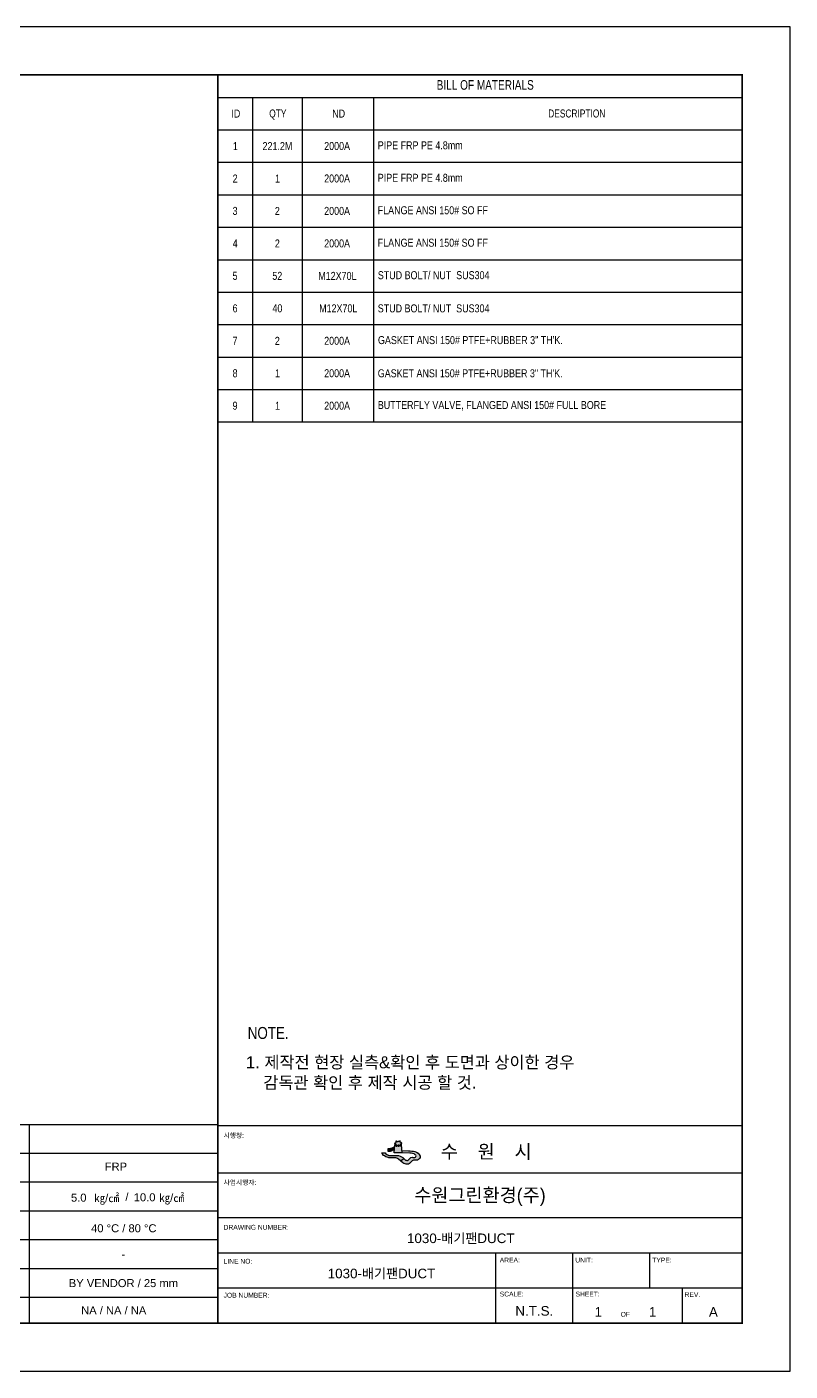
# Model space of a CAD drawing. Header units: millimetres. Extents: x 0 to 594, y 0 to 420.
# Drawn here: x 355.3 to 594, y 0 to 420 of the extents above; entities that cross this region are included whole.
import ezdxf
from ezdxf.enums import TextEntityAlignment as Align

# ---------------------------------------------------------------- set-up
doc = ezdxf.new("R2010")
doc.units = ezdxf.units.MM
doc.header["$LTSCALE"] = 0.25
for name, color, linetype in [('7', 5, 'Continuous'), ('주석', 7, 'Continuous'), ('지시선', 1, 'Continuous'), ('테이블', 7, 'Continuous')]:
    doc.layers.add(name, color=color, linetype=linetype)
doc.styles.add('AdskIsoAnnotation', font='arial.ttf', dxfattribs={"width": 0.8, "height": 1})
doc.styles.add('AdskIsoMetric', font='arial.ttf', dxfattribs={"width": 0.8, "height": 2.5})
doc.styles.add('MtXpl_', font='')
doc.styles.add('RomanS', font='arial.ttf')
doc.styles.get("Standard").update_dxf_attribs({"font": 'arial.ttf'})
doc.styles.add('굴림', font='')
doc.styles.get('MtXpl_').set_extended_font_data('Gulim')
doc.styles.get('굴림').set_extended_font_data('Gulim')

# ---------------------------------------------------------------- blocks, each defined once
blk = doc.blocks.new('수원시마크')
for color, points in [(1, [(3.75, 6.08, 0.143186), (2.76, 5.78, -0.141847), (1.87, 5.57), (1.39, 5.55), (1.39, 4.73), (1.96, 4.73, 0.144474), (2.64, 4.86), (2.85, 4.99, -0.277731), (3.42, 5.19), (3.68, 5.22)]), (3, [(4.54, 3.3), (1.78, 3.3, -0.16593), (0.46, 4.14), (-0.62, 4.14, 0.174295), (0.21, 3.1, 0.126792), (2.29, 2.45), (3.76, 2.41, -0.209259), (4.99, 2.06), (5.76, 1.43), (6.79, 2.24), (6.45, 2.52, 0.16522)])]:
    blk.add_hatch(color=color).paths.add_polyline_path(points)
h = blk.add_hatch(color=5)
h.paths.add_polyline_path([(6.27, 4.13), (6.04, 6.98), (5.7, 6.98), (5.7, 7.25), (6.13, 7.29), (6.13, 7.5), (5.64, 7.81), (5.64, 8.21), (5.5, 8.21), (5.5, 8.01), (4.93, 7.98), (4.36, 8.01), (4.36, 8.21), (4.22, 8.21), (4.22, 7.81), (3.73, 7.5), (3.73, 7.29), (4.16, 7.25), (4.16, 6.98), (3.82, 6.98), (3.59, 4.13)])
h.paths.add_polyline_path([(4.76, 6.46), (4.76, 6.74), (5.1, 6.74), (5.1, 6.46)], flags=16)
h.paths.add_polyline_path([(5.41, 6.46), (5.41, 6.74), (5.75, 6.74), (5.75, 6.46)], flags=16)
h.paths.add_polyline_path([(4.45, 6.46), (4.11, 6.46), (4.11, 6.74), (4.45, 6.74)], flags=16)
h.paths.add_polyline_path([(8.83, 4.05, -0.174291), (10.75, 3.51, -0.59696), (10.82, 2.7, -0.25604), (10.22, 2.53, 0.024566), (9.63, 2.64, 0.278989), (8.96, 2.35), (8.37, 1.69, -0.298853), (7.44, 1.72), (6.79, 2.24), (5.76, 1.43), (6.54, 0.8, 0.063286), (7.28, 0.37, 0.24753), (8.73, 0.49), (9.46, 1.2, -0.193471), (10.41, 1.66), (11.45, 1.69, 0.388319), (12.37, 3.05, 0.259907), (10.64, 4.57, 0.04063), (8.4, 4.86), (6.21, 4.91), (6.27, 4.13), (6.32, 4.13)])
at = {"color": 1}
blk.add_line((5.76, 1.43), (6.79, 2.24), dxfattribs=at)
at = {"color": 5}
for points in [[(6.2, 4.91), (8.4, 4.86, -0.04063), (10.64, 4.57, -0.259907), (12.37, 3.05, -0.388319), (11.45, 1.69), (10.41, 1.66, 0.193471), (9.46, 1.2), (8.73, 0.49, -0.24753), (7.28, 0.37, -0.063286), (6.54, 0.8), (4.99, 2.06, 0.209259), (3.76, 2.41), (2.29, 2.45, -0.126792), (0.21, 3.1, -0.174295), (-0.62, 4.14, -2.92713)], [(-0.62, 4.14), (0.46, 4.14, 0.16593), (1.78, 3.3), (4.54, 3.3, -0.16522), (6.45, 2.52), (7.44, 1.72, 0.298853), (8.37, 1.69), (8.96, 2.35, -0.278989), (9.63, 2.64, -0.024566), (10.22, 2.53, 0.25604), (10.82, 2.7, 0.59696), (10.75, 3.51, 0.174291), (8.83, 4.05), (6.32, 4.13), (3.59, 4.13)]]:
    blk.add_lwpolyline(points, format="xyb", dxfattribs=at)
at = {"color": 1}
blk.add_lwpolyline([(3.75, 6.08, 0.143186), (2.76, 5.78, -0.141847), (1.87, 5.57), (1.39, 5.55), (1.39, 4.73), (1.96, 4.73, 0.144474), (2.64, 4.86), (2.85, 4.99, -0.277731), (3.42, 5.19), (3.68, 5.22)], format="xyb", dxfattribs=at)
at = {"color": 5}
for points in [[(3.59, 4.13), (3.82, 6.98), (4.16, 6.98), (4.16, 7.25), (3.73, 7.29), (3.73, 7.5), (4.22, 7.81), (4.22, 8.21), (4.36, 8.21), (4.36, 8.01), (4.93, 7.98)], [(6.27, 4.13), (6.04, 6.98), (5.7, 6.98), (5.7, 7.25), (6.13, 7.29), (6.13, 7.5), (5.64, 7.81), (5.64, 8.21), (5.5, 8.21), (5.5, 8.01), (4.93, 7.98)]]:
    blk.add_lwpolyline(points, dxfattribs=at)
for points in [[(4.11, 6.46), (4.45, 6.46), (4.45, 6.74), (4.11, 6.74)], [(4.76, 6.46), (5.1, 6.46), (5.1, 6.74), (4.76, 6.74)], [(5.75, 6.46), (5.41, 6.46), (5.41, 6.74), (5.75, 6.74)]]:
    blk.add_lwpolyline(points, close=True, dxfattribs=at)
blk = doc.blocks.new('T')
at = {"layer": '지시선', "xscale": 48, "yscale": 48, "zscale": 48}
blk.add_blockref('수원시마크', (-288, -200), dxfattribs=at)

msp = doc.modelspace()

# ---------------------------------------------------------------- linework, layer by layer
at = {"linetype": 'ByBlock', "lineweight": -2}
for p, q in [((356, 77), (356, 15)), ((501.9206, 15), (501.9206, 37)), ((526, 15), (526, 37)), ((550.0794, 26), (550.0794, 37)), ((560.3833, 15), (560.3833, 26))]:
    msp.add_line(p, q, dxfattribs=at)
for p, q in [((415, 76.6899), (579, 76.6899)), ((415, 68), (308.5763, 68)), ((415, 59), (308.5763, 59)), ((415, 62), (579, 62)), ((415, 50), (308.5763, 50)), ((415, 48), (579, 48)), ((415, 41), (308.5763, 41)), ((415, 37), (579, 37)), ((415, 32), (308.5763, 32)), ((415, 26), (579, 26)), ((415, 23), (308.5763, 23))]:
    msp.add_line(p, q)
msp.add_lwpolyline([(0, 0), (594, 0), (594, 420), (0, 420)], close=True)
at = {"const_width": 0.5}
msp.add_lwpolyline([(15, 15), (579, 15), (579, 405), (15, 405)], close=True, dxfattribs=at)
at = {"linetype": 'ByBlock', "lineweight": -2, "const_width": 0.5}
msp.add_lwpolyline([(415, 77), (154, 77), (154, 15)], dxfattribs=at)
at = {"layer": '테이블'}
for p, q in [((415, 405), (415, 296.5536)), ((415, 404.9822), (579, 404.9822)), ((579, 405), (579, 296.5536)), ((415.2411, 397.9822), (579.2411, 397.9822)), ((425.82, 397.9644), (425.82, 387.8215)), ((441.3885, 397.9644), (441.3885, 387.8215)), ((463.7589, 397.9644), (463.7589, 387.8215)), ((463.7589, 397.9644), (463.7589, 387.8215)), ((415, 387.8215), (579, 387.8215)), ((415, 387.8215), (579, 387.8215)), ((415, 387.8215), (579, 387.8215)), ((415.2411, 387.8215), (579.2411, 387.8215)), ((415.2411, 387.8215), (579.2411, 387.8215)), ((425.82, 387.8393), (425.82, 377.6965)), ((441.3885, 387.8393), (441.3885, 377.6965)), ((463.7589, 387.8393), (463.7589, 377.6965)), ((463.7589, 387.8393), (463.7589, 377.6965)), ((415, 377.6965), (579, 377.6965)), ((415, 377.6965), (579, 377.6965)), ((425.82, 377.6965), (425.82, 367.5536)), ((441.3885, 377.6965), (441.3885, 367.5536)), ((463.7589, 377.6965), (463.7589, 367.5536)), ((463.7589, 377.6965), (463.7589, 367.5536)), ((415, 367.5536), (579, 367.5536)), ((415, 367.5536), (579, 367.5536)), ((425.82, 367.5536), (425.82, 347.2679)), ((441.3885, 367.5536), (441.3885, 347.2679)), ((463.7589, 367.5536), (463.7589, 347.2679)), ((463.7589, 367.5536), (463.7589, 347.2679)), ((415, 357.4108), (579, 357.4108)), ((415, 347.2679), (579, 347.2679)), ((415, 347.2679), (579, 347.2679)), ((425.82, 347.2679), (425.82, 306.6965)), ((441.3885, 347.2679), (441.3885, 306.6965)), ((463.7589, 347.2679), (463.7589, 306.6965)), ((463.7589, 347.2679), (463.7589, 306.6965)), ((415, 337.125), (579, 337.125)), ((415, 326.9822), (579, 326.9822)), ((415, 316.8393), (579, 316.8393)), ((415, 306.6965), (579, 306.6965)), ((415, 306.6965), (579, 306.6965)), ((425.82, 306.6965), (425.82, 296.5536)), ((441.3885, 306.6965), (441.3885, 296.5536)), ((463.7589, 306.6965), (463.7589, 296.5536)), ((463.7589, 306.6965), (463.7589, 296.5536)), ((415, 296.5536), (579, 296.5536))]:
    msp.add_line(p, q, dxfattribs=at)
at = {"layer": '테이블', "const_width": 0.5}
msp.add_lwpolyline([(415, 15), (415, 405)], dxfattribs=at)

# ---------------------------------------------------------------- block references
at = {"layer": '7', "xscale": 0.01912379949126055, "yscale": 0.01912379949126055, "zscale": 0.01912379949126055}
msp.add_blockref('T', (472.4222, 68.2071), dxfattribs=at)

# ---------------------------------------------------------------- texts
at = {"color": 7, "linetype": 'ByBlock', "lineweight": -2, "style": 'RomanS'}
for s, p in [('시행청:', (416.8367, 72.8857)), ('사업시행자:', (416.8367, 58.1958)), ('DRAWING NUMBER:', (416.8367, 44.1958)), ('LINE NO:', (416.8367, 33.5792)), ('AREA:', (503.1903, 33.9438)), ('UNIT:', (526.8116, 33.9438)), ('TYPE:', (550.8911, 33.9438)), ('JOB NUMBER:', (416.8367, 22.9625)), ('SCALE:', (503.1903, 23.3271)), ('SHEET:', (526.8904, 23.3271)), ('REV.', (560.9975, 23.16)), ('OF', (541, 17))]:
    msp.add_text(s, height=1.5, dxfattribs=at).set_placement(p)
at = {"style": '굴림'}
msp.add_text('수    원    시', height=4.255987, dxfattribs=at).set_placement((484.7572, 66.4683))
at = {"color": 7, "style": 'AdskIsoMetric'}
for s, p in [('FRP', (379.6687, 62.646)), ('5.0', (369.103, 52.9462)), ('㎏/㎠', (376.3782, 52.8069)), ('/', (386.1261, 53.2022)), ('10.0', (388.7325, 53.0638)), ('㎏/㎠', (396.6965, 52.8657)), ('40 %%DC / 80 %%DC', (375.399, 43.3833)), ('NA / NA / NA', (372.2839, 17.7298))]:
    msp.add_text(s, height=2.5, dxfattribs=at).set_placement(p)
at = {"style": '굴림'}
msp.add_text('수원그린환경(주)', height=4.25599, dxfattribs=at).set_placement((497, 55), align=Align.MIDDLE_CENTER)
at = {"color": 7, "style": 'AdskIsoMetric'}
for s, p in [('-', (385.5, 36.5)), ('BY VENDOR / 25 mm', (385.5, 27.5))]:
    msp.add_text(s, height=2.5, dxfattribs=at).set_placement(p, align=Align.MIDDLE_CENTER)
at = {"color": 7, "linetype": 'ByBlock', "lineweight": -2}
msp.add_text('N.T.S.', height=3, dxfattribs=at).set_placement((514, 17.3202), align=Align.CENTER)
at = {"color": 7}
for tag, p in [('1030-배기팬DUCT', (491, 40)), ('1030-배기팬DUCT', (466.2099, 29)), ('1', (534, 17)), ('1', (551, 17)), ('A', (570, 17))]:
    msp.add_attdef(tag, text='', height=3, dxfattribs=at).set_placement(p, align=Align.CENTER)
at = {"layer": '주석', "style": 'AdskIsoAnnotation', "width": 0.8}
msp.add_text('NOTE.', height=3.75, dxfattribs=at).set_placement((424.3734, 103.7723))
at = {"layer": '주석', "style": 'AdskIsoAnnotation'}
for s, p in [('1. 제작전 현장 실측&확인 후 도면과 상이한 경우 ', (423.7796, 94.6083)), ('   감독관 확인 후 제작 시공 할 것.', (424.9028, 88.2681))]:
    msp.add_text(s, height=3.75, dxfattribs=at).set_placement(p)
at = {"layer": '테이블', "width": 0.8}
for s, height, style, p in [('BILL OF MATERIALS', 3, 'MtXpl_', (483.4713, 400.3642)), ('QTY', 2.5, 'MtXpl_', (431.1037, 391.6891)), ('DESCRIPTION', 2.5, 'MtXpl_', (518.3382, 391.6924)), ('1', 2.5, 'AdskIsoMetric', (419.7374, 381.5128)), ('221.2M', 2.5, 'AdskIsoMetric', (429.0095, 381.5128)), ('2000A', 2.5, 'AdskIsoMetric', (448.2844, 381.5341)), ('PIPE FRP PE 4.8mm ', 2.5, 'AdskIsoMetric', (465.0434, 381.7439)), ('2', 2.5, 'AdskIsoMetric', (419.6658, 371.3699)), ('1', 2.5, 'AdskIsoMetric', (432.9317, 371.3699)), ('2000A', 2.5, 'AdskIsoMetric', (448.2844, 371.3912)), ('PIPE FRP PE 4.8mm ', 2.5, 'AdskIsoMetric', (465.0434, 371.601)), ('3', 2.5, 'AdskIsoMetric', (419.6378, 361.2492)), ('2', 2.5, 'AdskIsoMetric', (432.8601, 361.2271)), ('2000A', 2.5, 'AdskIsoMetric', (448.2844, 361.2484)), ('FLANGE ANSI 150# SO FF ', 2.5, 'AdskIsoMetric', (465.0297, 361.4581)), ('4', 2.5, 'AdskIsoMetric', (419.6829, 351.0893)), ('2', 2.5, 'AdskIsoMetric', (432.8601, 351.0842)), ('2000A', 2.5, 'AdskIsoMetric', (448.2844, 351.1055)), ('FLANGE ANSI 150# SO FF ', 2.5, 'AdskIsoMetric', (465.0297, 351.3153)), ('5', 2.5, 'AdskIsoMetric', (419.631, 340.9678)), ('52', 2.5, 'AdskIsoMetric', (432.0661, 340.9627)), ('M12X70L', 2.5, 'AdskIsoMetric', (446.4402, 340.9473)), ('STUD BOLT/ NUT  SUS304', 2.5, 'AdskIsoMetric', (465.0543, 341.1716)), ('6', 2.5, 'AdskIsoMetric', (419.6447, 330.8198)), ('40', 2.5, 'AdskIsoMetric', (432.0995, 330.8198)), ('M12X70L', 2.5, 'AdskIsoMetric', (446.7119, 330.8045)), ('STUD BOLT/ NUT  SUS304', 2.5, 'AdskIsoMetric', (465.0434, 330.8028)), ('GASKET ANSI 150# PTFE+RUBBER 3" TH\'K.', 2.5, 'AdskIsoMetric', (465.1102, 320.8867)), ('7', 2.5, 'AdskIsoMetric', (419.6303, 320.6608)), ('2', 2.5, 'AdskIsoMetric', (432.8601, 320.6556)), ('2000A', 2.5, 'AdskIsoMetric', (448.2844, 320.677)), ('8', 2.5, 'AdskIsoMetric', (419.6378, 310.5341)), ('1', 2.5, 'AdskIsoMetric', (432.9317, 310.5128)), ('2000A', 2.5, 'AdskIsoMetric', (448.2844, 310.5341)), ('GASKET ANSI 150# PTFE+RUBBER 3" TH\'K.', 2.5, 'AdskIsoMetric', (465.0434, 310.5179)), ('9', 2.5, 'AdskIsoMetric', (419.6365, 300.3912)), ('1', 2.5, 'AdskIsoMetric', (432.9317, 300.3699)), ('2000A', 2.5, 'AdskIsoMetric', (448.2844, 300.3912)), ('BUTTERFLY VALVE, FLANGED ANSI 150# FULL BORE', 2.5, 'AdskIsoMetric', (465.0543, 300.601))]:
    msp.add_text(s, height=height, dxfattribs=dict(at, style=style)).set_placement(p)
at = {"layer": '테이블', "char_height": 2.5, "attachment_point": 5, "style": 'AdskIsoMetric'}
for s, insert, width in [('ID', (420.6511, 392.9108), 7.820039), ('ND', (452.8148, 392.9108), 19.370384)]:
    msp.add_mtext(s, dxfattribs=dict(at, insert=insert, width=width))

doc.saveas('drawing.dxf')
